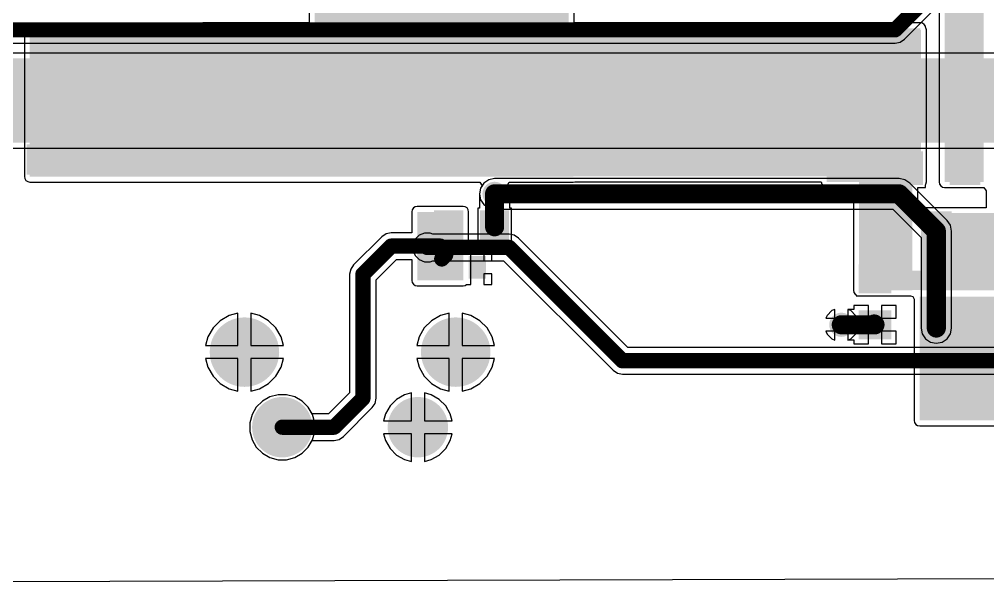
# Model space of a CAD drawing. Header units: millimetres. Extents: x -4.4 to 85, y -11.8 to 69.9.
# Drawn here: x 26.04 to 58.17, y -11.79 to 6.93 of the extents above; entities that cross this region are included whole.
import ezdxf

# ---------------------------------------------------------------- set-up
doc = ezdxf.new("R2010")
doc.units = ezdxf.units.MM
for name, color, linetype in [('BottomLayer', 5, 'Continuous'), ('BottomPaste', 16, 'Continuous'), ('BottomSolder', 6, 'Continuous'), ('MultiLayer', 9, 'Continuous'), ('PadHoleLayer', 156, 'Continuous'), ('TopLayer', 1, 'Continuous'), ('TopSolder', 216, 'Continuous'), ('ViaHoleLayer', 16, 'Continuous')]:
    doc.layers.add(name, color=color, linetype=linetype)

# ---------------------------------------------------------------- blocks, each defined once
blk = doc.blocks.new('N___T___P___B_1')
at = {"layer": 'BottomLayer'}
for points in [[(-0.241, 0.317), (-0.241, -0.318), (-0.699, -0.318), (-0.699, 0.317)], [(-0.381, -0.318), (0.381, -0.318), (0.381, 0.317), (-0.381, 0.317)], [(0.699, 0.317), (0.699, -0.318), (0.241, -0.318), (0.241, 0.317)]]:
    blk.add_hatch(color=5, dxfattribs=at).paths.add_polyline_path(points)
at = {"layer": 'BottomPaste'}
for points in [[(-0.241, 0.317), (-0.241, -0.318), (-0.699, -0.318), (-0.699, 0.317)], [(0.699, 0.317), (0.699, -0.318), (0.241, -0.318), (0.241, 0.317)]]:
    blk.add_hatch(color=16, dxfattribs=at).paths.add_polyline_path(points)
blk = doc.blocks.new('1825027_8_B_3')
at = {"layer": 'BottomLayer'}
h = blk.add_hatch(color=5, dxfattribs=at)
edge = h.paths.add_edge_path()
edge.add_arc((-2.25, 1.245), 0.9, 0, 360)
h = blk.add_hatch(color=5, dxfattribs=at)
edge = h.paths.add_edge_path()
edge.add_arc((2.25, 1.245), 0.9, 0, 360)
h = blk.add_hatch(color=5, dxfattribs=at)
edge = h.paths.add_edge_path()
edge.add_arc((-3.505, -1.245), 1.05, 0, 360)
h = blk.add_hatch(color=5, dxfattribs=at)
edge = h.paths.add_edge_path()
edge.add_arc((3.505, -1.245), 1.05, 0, 360)
at = {"layer": 'BottomSolder'}
h = blk.add_hatch(color=6, dxfattribs=at)
edge = h.paths.add_edge_path()
edge.add_arc((-2.25, 1.245), 1.002, 0, 360)
h = blk.add_hatch(color=6, dxfattribs=at)
edge = h.paths.add_edge_path()
edge.add_arc((2.25, 1.245), 1.002, 0, 360)
h = blk.add_hatch(color=6, dxfattribs=at)
edge = h.paths.add_edge_path()
edge.add_arc((-3.505, -1.245), 1.152, 0, 360)
h = blk.add_hatch(color=6, dxfattribs=at)
edge = h.paths.add_edge_path()
edge.add_arc((3.505, -1.245), 1.152, 0, 360)
at = {"layer": 'MultiLayer'}
h = blk.add_hatch(color=9, dxfattribs=at)
edge = h.paths.add_edge_path()
edge.add_arc((-2.25, 1.245), 0.9, 0, 360)
h = blk.add_hatch(color=9, dxfattribs=at)
edge = h.paths.add_edge_path()
edge.add_arc((2.25, 1.245), 0.9, 0, 360)
h = blk.add_hatch(color=9, dxfattribs=at)
edge = h.paths.add_edge_path()
edge.add_arc((-3.505, -1.245), 1.05, 0, 360)
h = blk.add_hatch(color=9, dxfattribs=at)
edge = h.paths.add_edge_path()
edge.add_arc((3.505, -1.245), 1.05, 0, 360)
at = {"layer": 'PadHoleLayer'}
h = blk.add_hatch(color=156, dxfattribs=at)
edge = h.paths.add_edge_path()
edge.add_arc((-2.25, 1.245), 0.55, 0, 360)
h = blk.add_hatch(color=156, dxfattribs=at)
edge = h.paths.add_edge_path()
edge.add_arc((2.25, 1.245), 0.55, 0, 360)
h = blk.add_hatch(color=156, dxfattribs=at)
edge = h.paths.add_edge_path()
edge.add_arc((-3.505, -1.245), 0.65, 0, 360)
h = blk.add_hatch(color=156, dxfattribs=at)
edge = h.paths.add_edge_path()
edge.add_arc((3.505, -1.245), 0.65, 0, 360)
at = {"layer": 'TopLayer'}
h = blk.add_hatch(color=1, dxfattribs=at)
edge = h.paths.add_edge_path()
edge.add_arc((-2.25, 1.245), 0.9, 0, 360)
h = blk.add_hatch(color=1, dxfattribs=at)
edge = h.paths.add_edge_path()
edge.add_arc((2.25, 1.245), 0.9, 0, 360)
h = blk.add_hatch(color=1, dxfattribs=at)
edge = h.paths.add_edge_path()
edge.add_arc((-3.505, -1.245), 1.05, 0, 360)
h = blk.add_hatch(color=1, dxfattribs=at)
edge = h.paths.add_edge_path()
edge.add_arc((3.505, -1.245), 1.05, 0, 360)
at = {"layer": 'TopSolder'}
h = blk.add_hatch(color=216, dxfattribs=at)
edge = h.paths.add_edge_path()
edge.add_arc((-2.25, 1.245), 1.002, 0, 360)
h = blk.add_hatch(color=216, dxfattribs=at)
edge = h.paths.add_edge_path()
edge.add_arc((2.25, 1.245), 1.002, 0, 360)
h = blk.add_hatch(color=216, dxfattribs=at)
edge = h.paths.add_edge_path()
edge.add_arc((-3.505, -1.245), 1.152, 0, 360)
h = blk.add_hatch(color=216, dxfattribs=at)
edge = h.paths.add_edge_path()
edge.add_arc((3.505, -1.245), 1.152, 0, 360)
blk = doc.blocks.new('C___0402_B_4')
at = {"layer": 'BottomLayer'}
for points in [[(-0.241, 0.318), (-0.241, -0.318), (-0.699, -0.318), (-0.699, 0.318)], [(0.699, 0.318), (0.699, -0.318), (0.241, -0.318), (0.241, 0.318)]]:
    blk.add_hatch(color=5, dxfattribs=at).paths.add_polyline_path(points)
at = {"layer": 'BottomPaste'}
for points in [[(-0.241, 0.318), (-0.241, -0.318), (-0.699, -0.318), (-0.699, 0.318)], [(0.699, 0.318), (0.699, -0.318), (0.241, -0.318), (0.241, 0.318)]]:
    blk.add_hatch(color=16, dxfattribs=at).paths.add_polyline_path(points)
at = {"layer": 'BottomSolder'}
for points in [[(-0.181, 0.377), (-0.181, -0.377), (-0.758, -0.377), (-0.758, 0.377)], [(0.758, 0.377), (0.758, -0.377), (0.181, -0.377), (0.181, 0.377)]]:
    blk.add_hatch(color=6, dxfattribs=at).paths.add_polyline_path(points)
blk = doc.blocks.new('RES_0603_B_16')
at = {"layer": 'BottomLayer'}
for points in [[(-1.143, -0.4445), (-1.143, 0.4445), (-0.381, 0.4445), (-0.381, -0.4445)], [(0.381, -0.4445), (0.381, 0.4445), (1.143, 0.4445), (1.143, -0.4445)]]:
    blk.add_hatch(color=5, dxfattribs=at).paths.add_polyline_path(points)
at = {"layer": 'BottomPaste'}
for points in [[(-1.143, -0.4445), (-1.143, 0.4445), (-0.381, 0.4445), (-0.381, -0.4445)], [(0.381, -0.4445), (0.381, 0.4445), (1.143, 0.4445), (1.143, -0.4445)]]:
    blk.add_hatch(color=16, dxfattribs=at).paths.add_polyline_path(points)
at = {"layer": 'BottomSolder'}
for points in [[(-1.2446, -0.5461), (-1.2446, 0.5461), (-0.2794, 0.5461), (-0.2794, -0.5461)], [(0.2794, -0.5461), (0.2794, 0.5461), (1.2446, 0.5461), (1.2446, -0.5461)]]:
    blk.add_hatch(color=6, dxfattribs=at).paths.add_polyline_path(points)
blk = doc.blocks.new('R___0603_B_17')
at = {"layer": 'BottomLayer'}
for points in [[(-1.143, -0.4445), (-1.143, 0.4445), (-0.381, 0.4445), (-0.381, -0.4445)], [(0.381, -0.4445), (0.381, 0.4445), (1.143, 0.4445), (1.143, -0.4445)]]:
    blk.add_hatch(color=5, dxfattribs=at).paths.add_polyline_path(points)
at = {"layer": 'BottomPaste'}
for points in [[(-1.143, -0.4445), (-1.143, 0.4445), (-0.381, 0.4445), (-0.381, -0.4445)], [(0.381, -0.4445), (0.381, 0.4445), (1.143, 0.4445), (1.143, -0.4445)]]:
    blk.add_hatch(color=16, dxfattribs=at).paths.add_polyline_path(points)
at = {"layer": 'BottomSolder'}
for points in [[(-1.2446, -0.5461), (-1.2446, 0.5461), (-0.2794, 0.5461), (-0.2794, -0.5461)], [(0.2794, -0.5461), (0.2794, 0.5461), (1.2446, 0.5461), (1.2446, -0.5461)]]:
    blk.add_hatch(color=6, dxfattribs=at).paths.add_polyline_path(points)
blk = doc.blocks.new('SOT_23_B_27')
at = {"layer": 'BottomLayer'}
for points in [[(-1.36, 1.46), (-0.54, 1.46), (-0.54, 0.54), (-1.36, 0.54)], [(0.54, 1.46), (1.36, 1.46), (1.36, 0.54), (0.54, 0.54)], [(-0.41, -0.54), (0.41, -0.54), (0.41, -1.46), (-0.41, -1.46)]]:
    blk.add_hatch(color=5, dxfattribs=at).paths.add_polyline_path(points)
at = {"layer": 'BottomPaste'}
for points in [[(-1.36, 1.46), (-0.54, 1.46), (-0.54, 0.54), (-1.36, 0.54)], [(0.54, 1.46), (1.36, 1.46), (1.36, 0.54), (0.54, 0.54)], [(-0.41, -0.54), (0.41, -0.54), (0.41, -1.46), (-0.41, -1.46)]]:
    blk.add_hatch(color=16, dxfattribs=at).paths.add_polyline_path(points)
at = {"layer": 'BottomSolder'}
for points in [[(-1.462, 1.562), (-0.438, 1.562), (-0.438, 0.438), (-1.462, 0.438)], [(0.438, 1.562), (1.462, 1.562), (1.462, 0.438), (0.438, 0.438)], [(-0.512, -0.438), (0.512, -0.438), (0.512, -1.562), (-0.512, -1.562)]]:
    blk.add_hatch(color=6, dxfattribs=at).paths.add_polyline_path(points)
blk = doc.blocks.new('IND_0603__1608_M_______B_39')
at = {"layer": 'BottomLayer'}
for points in [[(-1, 0.4), (-0.4, 0.4), (-0.4, -0.4), (-1, -0.4)], [(0.4, 0.4), (1, 0.4), (1, -0.4), (0.4, -0.4)]]:
    blk.add_hatch(color=5, dxfattribs=at).paths.add_polyline_path(points)
at = {"layer": 'BottomPaste'}
for points in [[(-1, 0.4), (-0.4, 0.4), (-0.4, -0.4), (-1, -0.4)], [(0.4, 0.4), (1, 0.4), (1, -0.4), (0.4, -0.4)]]:
    blk.add_hatch(color=16, dxfattribs=at).paths.add_polyline_path(points)
at = {"layer": 'BottomSolder'}
for points in [[(-1.102, 0.502), (-0.298, 0.502), (-0.298, -0.502), (-1.102, -0.502)], [(0.298, 0.502), (1.102, 0.502), (1.102, -0.502), (0.298, -0.502)]]:
    blk.add_hatch(color=6, dxfattribs=at).paths.add_polyline_path(points)

msp = doc.modelspace()

# ---------------------------------------------------------------- hatches: boundary and pattern name
at = {"layer": 'BottomLayer'}
for points in [[(56.744, 1.537), (58.039, 1.537), (58.039, 26.289), (56.744, 26.289)], [(35.838, 5.137), (44.271, 5.137), (44.271, 12.243), (35.838, 12.243)], [(26.384, 1.718), (44.419, 1.718), (44.419, 6.585), (26.384, 6.585)], [(32.13, 1.727), (55.938, 1.727), (55.938, 6.636), (32.13, 6.636)], [(52.831, 1.537), (55.956, 1.537), (55.956, 6.585), (52.831, 6.585)], [(53.899, -2.057), (55.677, -2.057), (55.677, 4.385), (53.899, 4.385)], [(39.243, -1.727), (40.767, -1.727), (40.767, 0.546), (39.243, 0.546)], [(55.982, -2.054), (59.299, -2.054), (59.299, 0.504), (55.982, 0.504)], [(55.917, -6.375), (59.299, -6.375), (59.299, -2.269), (55.917, -2.269)]]:
    msp.add_hatch(color=5, dxfattribs=at).paths.add_polyline_path(points)
h = msp.add_hatch(color=5, dxfattribs=at)
edge = h.paths.add_edge_path()
edge.add_arc((41.808, 1.143), 0.3, 0, 360)
h = msp.add_hatch(color=5, dxfattribs=at)
edge = h.paths.add_edge_path()
edge.add_arc((39.573, -0.635), 0.3, 0, 360)
h = msp.add_hatch(color=5, dxfattribs=at)
edge = h.paths.add_edge_path()
edge.add_arc((53.315, -3.2), 0.3, 0, 360)
h = msp.add_hatch(color=5, dxfattribs=at)
edge = h.paths.add_edge_path()
edge.add_arc((56.468, -3.308), 0.3, 0, 360)
at = {"layer": 'BottomSolder'}
h = msp.add_hatch(color=6, dxfattribs=at)
edge = h.paths.add_edge_path()
edge.add_arc((41.808, 1.143), 0.402, 0, 360)
h = msp.add_hatch(color=6, dxfattribs=at)
edge = h.paths.add_edge_path()
edge.add_arc((39.573, -0.635), 0.402, 0, 360)
h = msp.add_hatch(color=6, dxfattribs=at)
edge = h.paths.add_edge_path()
edge.add_arc((53.315, -3.2), 0.402, 0, 360)
h = msp.add_hatch(color=6, dxfattribs=at)
edge = h.paths.add_edge_path()
edge.add_arc((56.468, -3.308), 0.402, 0, 360)
at = {"layer": 'TopLayer'}
msp.add_hatch(color=1, dxfattribs=at).paths.add_polyline_path([(23.448, 2.845), (64.033, 2.845), (64.033, 5.635), (23.448, 5.635)])
h = msp.add_hatch(color=1, dxfattribs=at)
edge = h.paths.add_edge_path()
edge.add_arc((41.808, 1.143), 0.3, 0, 360)
h = msp.add_hatch(color=1, dxfattribs=at)
edge = h.paths.add_edge_path()
edge.add_arc((39.573, -0.635), 0.3, 0, 360)
h = msp.add_hatch(color=1, dxfattribs=at)
edge = h.paths.add_edge_path()
edge.add_arc((53.315, -3.2), 0.3, 0, 360)
h = msp.add_hatch(color=1, dxfattribs=at)
edge = h.paths.add_edge_path()
edge.add_arc((56.468, -3.308), 0.3, 0, 360)
at = {"layer": 'TopSolder'}
h = msp.add_hatch(color=216, dxfattribs=at)
edge = h.paths.add_edge_path()
edge.add_arc((41.808, 1.143), 0.402, 0, 360)
h = msp.add_hatch(color=216, dxfattribs=at)
edge = h.paths.add_edge_path()
edge.add_arc((39.573, -0.635), 0.402, 0, 360)
h = msp.add_hatch(color=216, dxfattribs=at)
edge = h.paths.add_edge_path()
edge.add_arc((53.315, -3.2), 0.402, 0, 360)
h = msp.add_hatch(color=216, dxfattribs=at)
edge = h.paths.add_edge_path()
edge.add_arc((56.468, -3.308), 0.402, 0, 360)
at = {"layer": 'ViaHoleLayer'}
h = msp.add_hatch(color=16, dxfattribs=at)
edge = h.paths.add_edge_path()
edge.add_arc((41.808, 1.143), 0.15, 0, 360)
h = msp.add_hatch(color=16, dxfattribs=at)
edge = h.paths.add_edge_path()
edge.add_arc((39.573, -0.635), 0.15, 0, 360)
h = msp.add_hatch(color=16, dxfattribs=at)
edge = h.paths.add_edge_path()
edge.add_arc((53.315, -3.2), 0.15, 0, 360)
h = msp.add_hatch(color=16, dxfattribs=at)
edge = h.paths.add_edge_path()
edge.add_arc((56.468, -3.308), 0.15, 0, 360)

# ---------------------------------------------------------------- linework, layer by layer
at = {"layer": 'BottomLayer'}
for p, q in [((56.562, 24.917), (56.562, 1.537)), ((35.657, 12.243), (35.657, 6.817)), ((44.452, 6.817), (44.452, 12.243)), ((26.315, 6.752), (26.256, 6.713)), ((26.384, 6.766), (26.315, 6.752)), ((32.005, 6.766), (26.384, 6.766)), ((32.06, 6.803), (32.005, 6.766)), ((32.13, 6.817), (32.06, 6.803)), ((35.657, 6.817), (32.13, 6.817)), ((55.938, 6.817), (44.452, 6.817)), ((56.007, 6.803), (55.938, 6.817)), ((56.066, 6.764), (56.007, 6.803)), ((56.106, 6.705), (56.066, 6.764)), ((26.217, 6.654), (26.203, 6.585)), ((26.203, 6.585), (26.203, 1.718)), ((26.256, 6.713), (26.217, 6.654)), ((56.112, 6.672), (56.106, 6.705)), ((56.124, 6.654), (56.112, 6.672)), ((56.137, 6.585), (56.124, 6.654)), ((56.137, 1.537), (56.137, 6.585)), ((26.203, 1.718), (26.217, 1.648)), ((26.217, 1.648), (26.256, 1.59)), ((26.256, 1.59), (26.315, 1.55)), ((26.315, 1.55), (26.384, 1.536)), ((26.384, 1.536), (41.323, 1.536)), ((41.342, 1.336), (41.303, 1.143)), ((41.323, 1.536), (41.391, 1.409)), ((41.391, 1.409), (41.342, 1.336)), ((42.226, 1.409), (42.294, 1.536)), ((42.275, 1.336), (42.226, 1.409)), ((42.313, 1.143), (42.275, 1.336)), ((42.294, 1.536), (44.419, 1.536)), ((44.419, 1.536), (44.467, 1.546)), ((44.467, 1.546), (52.649, 1.546)), ((52.649, 1.546), (52.649, 1.537)), ((52.649, 1.537), (52.663, 1.468)), ((52.663, 1.468), (52.703, 1.409)), ((52.703, 1.409), (52.761, 1.37)), ((52.761, 1.37), (52.831, 1.356)), ((52.831, 1.356), (53.718, 1.356)), ((53.718, 1.356), (53.718, -2.057)), ((55.858, 0.776), (55.858, 1.356)), ((55.858, 1.356), (55.956, 1.356)), ((55.956, 1.356), (55.974, 1.359)), ((55.974, 1.359), (56.106, 1.359)), ((56.106, 1.441), (56.124, 1.468)), ((56.106, 1.359), (56.106, 1.441)), ((56.124, 1.468), (56.137, 1.537)), ((56.562, 1.537), (56.576, 1.468)), ((56.576, 1.468), (56.615, 1.409)), ((56.615, 1.409), (56.674, 1.37)), ((56.674, 1.37), (56.744, 1.356)), ((56.744, 1.356), (58.039, 1.356)), ((58.039, 1.356), (58.121, 1.243)), ((41.303, 1.143), (41.303, 0.673)), ((42.313, 0.673), (42.313, 1.143)), ((58.121, 1.243), (58.121, 0.685)), ((39.115, 0.674), (39.076, 0.615)), ((39.174, 0.714), (39.115, 0.674)), ((39.243, 0.727), (39.174, 0.714)), ((40.767, 0.727), (39.243, 0.727)), ((40.836, 0.714), (40.767, 0.727)), ((40.895, 0.674), (40.836, 0.714)), ((40.934, 0.615), (40.895, 0.674)), ((41.303, 0.673), (41.25, 0.673)), ((41.25, 0.673), (41.25, -0.571)), ((42.367, 0.673), (42.313, 0.673)), ((42.367, -0.571), (42.367, 0.673)), ((55.982, 0.685), (55.858, 0.776)), ((58.121, 0.685), (55.982, 0.685)), ((39.076, 0.615), (39.062, 0.546)), ((39.062, 0.546), (39.062, -0.15)), ((40.948, 0.546), (40.934, 0.615)), ((40.948, -0.724), (40.948, 0.546)), ((38.062, -0.279), (37.128, -1.213)), ((38.205, -0.184), (38.062, -0.279)), ((38.062, -0.279), (38.062, -0.279)), ((38.373, -0.15), (38.205, -0.184)), ((39.062, -0.15), (38.373, -0.15)), ((41.25, -0.571), (42.367, -0.571)), ((41.021, -0.724), (40.948, -0.724)), ((41.021, -1.295), (41.021, -0.724)), ((41.719, -0.724), (41.453, -0.724)), ((41.453, -0.724), (41.453, -1.079)), ((41.719, -1.079), (41.719, -0.724)), ((37.128, -1.213), (37.033, -1.356)), ((37.88, -1.706), (38.555, -1.031)), ((38.555, -1.031), (39.062, -1.031)), ((39.062, -1.031), (39.062, -1.727)), ((41.453, -1.079), (41.719, -1.079)), ((37.033, -1.356), (36.999, -1.524)), ((36.999, -1.524), (36.999, -5.456)), ((41.021, -1.867), (41.021, -1.295)), ((41.719, -1.511), (41.453, -1.511)), ((41.453, -1.511), (41.453, -1.867)), ((41.719, -1.867), (41.719, -1.511)), ((37.88, -5.639), (37.88, -1.706)), ((39.062, -1.727), (39.076, -1.797)), ((39.076, -1.797), (39.115, -1.855)), ((39.115, -1.855), (39.174, -1.895)), ((39.174, -1.895), (39.243, -1.908)), ((39.243, -1.908), (40.767, -1.908)), ((40.767, -1.908), (40.836, -1.895)), ((40.836, -1.895), (40.878, -1.867)), ((40.878, -1.867), (41.021, -1.867)), ((41.453, -1.867), (41.719, -1.867)), ((53.718, -2.057), (53.731, -2.127)), ((53.731, -2.127), (53.771, -2.186)), ((53.771, -2.186), (53.81, -2.212)), ((53.81, -2.212), (53.81, -2.235)), ((53.81, -2.235), (53.881, -2.235)), ((53.881, -2.235), (53.899, -2.239)), ((53.899, -2.239), (55.612, -2.239)), ((55.612, -2.239), (55.686, -2.257)), ((54.216, -2.565), (53.734, -2.565)), ((53.734, -2.565), (53.734, -2.695)), ((54.216, -3.2), (54.216, -2.565)), ((55.131, -2.565), (54.648, -2.565)), ((54.648, -2.565), (54.648, -2.985)), ((55.131, -2.985), (55.131, -2.565)), ((55.686, -2.257), (55.736, -2.356)), ((55.736, -2.356), (55.736, -6.375)), ((33.292, -2.816), (33.005, -2.893)), ((33.292, -3.892), (33.292, -2.816)), ((34.011, -2.893), (33.724, -2.816)), ((33.724, -2.816), (33.724, -3.892)), ((40.302, -2.816), (40.015, -2.893)), ((40.302, -3.892), (40.302, -2.816)), ((41.021, -2.893), (40.734, -2.816)), ((40.734, -2.816), (40.734, -3.892)), ((52.845, -2.887), (52.804, -2.985)), ((53.001, -2.731), (52.845, -2.887)), ((53.099, -2.69), (53.001, -2.731)), ((53.099, -2.985), (53.099, -2.69)), ((53.543, -2.695), (53.531, -2.69)), ((53.531, -2.69), (53.531, -3.2)), ((53.734, -2.695), (53.543, -2.695)), ((32.707, -3.065), (32.465, -3.307)), ((33.005, -2.893), (32.707, -3.065)), ((34.309, -3.065), (34.011, -2.893)), ((34.551, -3.307), (34.309, -3.065)), ((39.717, -3.065), (39.475, -3.307)), ((40.015, -2.893), (39.717, -3.065)), ((41.319, -3.065), (41.021, -2.893)), ((41.561, -3.307), (41.319, -3.065)), ((52.804, -2.985), (53.099, -2.985)), ((53.531, -3.2), (53.531, -3.711)), ((54.216, -3.835), (54.216, -3.2)), ((54.648, -2.985), (55.131, -2.985)), ((32.465, -3.307), (32.293, -3.605)), ((34.723, -3.605), (34.551, -3.307)), ((39.475, -3.307), (39.303, -3.605)), ((41.733, -3.605), (41.561, -3.307)), ((53.099, -3.416), (52.804, -3.416)), ((52.804, -3.416), (52.845, -3.514)), ((52.845, -3.514), (53.001, -3.67)), ((53.099, -3.711), (53.099, -3.416)), ((55.131, -3.416), (54.648, -3.416)), ((54.648, -3.416), (54.648, -3.835)), ((55.131, -3.835), (55.131, -3.416)), ((32.293, -3.605), (32.216, -3.892)), ((34.8, -3.892), (34.723, -3.605)), ((39.303, -3.605), (39.226, -3.892)), ((41.81, -3.892), (41.733, -3.605)), ((53.001, -3.67), (53.099, -3.711)), ((53.531, -3.711), (53.543, -3.705)), ((53.543, -3.705), (53.734, -3.705)), ((53.734, -3.705), (53.734, -3.835)), ((53.734, -3.835), (54.216, -3.835)), ((54.648, -3.835), (55.131, -3.835)), ((32.216, -3.892), (33.292, -3.892)), ((33.724, -3.892), (34.8, -3.892)), ((39.226, -3.892), (40.302, -3.892)), ((40.734, -3.892), (41.81, -3.892)), ((33.292, -4.324), (32.216, -4.324)), ((32.216, -4.324), (32.293, -4.611)), ((33.292, -5.4), (33.292, -4.324)), ((34.8, -4.324), (33.724, -4.324)), ((33.724, -4.324), (33.724, -5.4)), ((34.723, -4.611), (34.8, -4.324)), ((40.302, -4.324), (39.226, -4.324)), ((39.226, -4.324), (39.303, -4.611)), ((40.302, -5.4), (40.302, -4.324)), ((41.81, -4.324), (40.734, -4.324)), ((40.734, -4.324), (40.734, -5.4)), ((41.733, -4.611), (41.81, -4.324)), ((32.293, -4.611), (32.465, -4.909)), ((34.551, -4.909), (34.723, -4.611)), ((39.303, -4.611), (39.475, -4.909)), ((41.561, -4.909), (41.733, -4.611)), ((32.465, -4.909), (32.707, -5.151)), ((34.309, -5.151), (34.551, -4.909)), ((39.475, -4.909), (39.717, -5.151)), ((41.319, -5.151), (41.561, -4.909)), ((32.707, -5.151), (33.005, -5.323)), ((33.005, -5.323), (33.292, -5.4)), ((33.724, -5.4), (34.011, -5.323)), ((34.011, -5.323), (34.309, -5.151)), ((36.999, -5.456), (36.298, -6.158)), ((39.047, -5.461), (38.818, -5.523)), ((39.047, -6.382), (39.047, -5.461)), ((39.708, -5.523), (39.479, -5.461)), ((39.479, -5.461), (39.479, -6.382)), ((39.717, -5.151), (40.015, -5.323)), ((40.015, -5.323), (40.302, -5.4)), ((40.734, -5.4), (41.021, -5.323)), ((41.021, -5.323), (41.319, -5.151)), ((34.101, -5.736), (33.901, -5.936)), ((34.347, -5.594), (34.101, -5.736)), ((34.621, -5.52), (34.347, -5.594)), ((34.905, -5.52), (34.621, -5.52)), ((35.179, -5.594), (34.905, -5.52)), ((35.425, -5.736), (35.179, -5.594)), ((35.625, -5.936), (35.425, -5.736)), ((37.846, -5.807), (37.88, -5.639)), ((38.554, -5.675), (38.34, -5.889)), ((38.818, -5.523), (38.554, -5.675)), ((39.972, -5.675), (39.708, -5.523)), ((40.186, -5.889), (39.972, -5.675)), ((33.901, -5.936), (33.759, -6.182)), ((35.753, -6.158), (35.625, -5.936)), ((36.792, -6.909), (37.751, -5.95)), ((37.751, -5.95), (37.846, -5.807)), ((38.34, -5.889), (38.188, -6.153)), ((40.338, -6.153), (40.186, -5.889)), ((33.759, -6.182), (33.685, -6.456)), ((36.298, -6.158), (35.753, -6.158)), ((38.188, -6.153), (38.126, -6.382)), ((38.126, -6.382), (39.047, -6.382)), ((39.479, -6.382), (40.4, -6.382)), ((40.4, -6.382), (40.338, -6.153)), ((55.736, -6.375), (55.749, -6.445)), ((33.685, -6.456), (33.685, -6.74)), ((33.685, -6.74), (33.759, -7.014)), ((55.749, -6.445), (55.789, -6.504)), ((55.789, -6.504), (55.847, -6.543)), ((55.847, -6.543), (55.917, -6.557)), ((55.917, -6.557), (74.117, -6.557)), ((33.759, -7.014), (33.901, -7.26)), ((35.625, -7.26), (35.753, -7.038)), ((35.753, -7.038), (36.48, -7.038)), ((36.48, -7.038), (36.649, -7.005)), ((36.649, -7.005), (36.792, -6.909)), ((39.047, -6.814), (38.126, -6.814)), ((38.126, -6.814), (38.188, -7.043)), ((38.188, -7.043), (38.34, -7.307)), ((39.047, -7.735), (39.047, -6.814)), ((40.4, -6.814), (39.479, -6.814)), ((39.479, -6.814), (39.479, -7.735)), ((40.186, -7.307), (40.338, -7.043)), ((40.338, -7.043), (40.4, -6.814)), ((33.901, -7.26), (34.101, -7.46)), ((35.425, -7.46), (35.625, -7.26)), ((38.34, -7.307), (38.554, -7.521)), ((39.972, -7.521), (40.186, -7.307)), ((34.101, -7.46), (34.347, -7.602)), ((34.347, -7.602), (34.621, -7.676)), ((34.621, -7.676), (34.905, -7.676)), ((34.905, -7.676), (35.179, -7.602)), ((35.179, -7.602), (35.425, -7.46)), ((38.554, -7.521), (38.818, -7.673)), ((38.818, -7.673), (39.047, -7.735)), ((39.479, -7.735), (39.708, -7.673)), ((39.708, -7.673), (39.972, -7.521)), ((72.17, -11.588), (7.827, -11.788))]:
    msp.add_line(p, q, dxfattribs=at)
for points, const_width in [([(41.808, 0.051), (41.808, 1.143)], 0.635), ([(37.44, -1.524), (38.373, -0.591)], 0.508), ([(38.373, -0.591), (39.573, -0.591)], 0.508), ([(39.573, -0.591), (40.005, -0.591)], 0.508), ([(39.573, -0.635), (40.183, -0.635)], 0.508), ([(40.056, -1.016), (40.183, -0.889)], 0.508), ([(40.183, -0.889), (40.183, -0.635)], 0.508), ([(37.44, -5.639), (37.44, -1.524)], 0.508), ([(53.315, -3.2), (54.407, -3.2)], 0.635), ([(54.407, -3.175), (54.432, -3.2)], 0.635), ([(36.48, -6.598), (37.44, -5.639)], 0.508), ([(34.763, -6.598), (36.48, -6.598)], 0.508)]:
    msp.add_lwpolyline(points, dxfattribs=dict(at, const_width=const_width))
for points, const_width in [([(41.65, 1.143, 1), (41.967, 1.143, 1)], 0.318), ([(41.65, 0.051, 1), (41.967, 0.051, 1)], 0.318), ([(38.246, -0.591, 1), (38.5, -0.591, 1)], 0.254), ([(38.246, -0.591, 1), (38.5, -0.591, 1)], 0.254), ([(39.446, -0.591, 1), (39.7, -0.591, 1)], 0.254), ([(39.446, -0.591, 1), (39.7, -0.591, 1)], 0.254), ([(39.446, -0.635, 1), (39.7, -0.635, 1)], 0.254), ([(39.878, -0.591, 1), (40.132, -0.591, 1)], 0.254), ([(40.056, -0.635, 1), (40.31, -0.635, 1)], 0.254), ([(40.056, -0.635, 1), (40.31, -0.635, 1)], 0.254), ([(40.056, -0.889, 1), (40.31, -0.889, 1)], 0.254), ([(40.056, -0.889, 1), (40.31, -0.889, 1)], 0.254), ([(39.929, -1.016, 1), (40.183, -1.016, 1)], 0.254), ([(37.313, -1.524, 1), (37.567, -1.524, 1)], 0.254), ([(37.313, -1.524, 1), (37.567, -1.524, 1)], 0.254), ([(53.156, -3.2, 1), (53.473, -3.2, 1)], 0.318), ([(54.248, -3.175, 1), (54.566, -3.175, 1)], 0.318), ([(54.248, -3.2, 1), (54.566, -3.2, 1)], 0.318), ([(54.273, -3.2, 1), (54.591, -3.2, 1)], 0.318), ([(37.313, -5.639, 1), (37.567, -5.639, 1)], 0.254), ([(37.313, -5.639, 1), (37.567, -5.639, 1)], 0.254), ([(34.636, -6.598, 1), (34.89, -6.598, 1)], 0.254), ([(36.353, -6.598, 1), (36.607, -6.598, 1)], 0.254), ([(36.353, -6.598, 1), (36.607, -6.598, 1)], 0.254)]:
    msp.add_lwpolyline(points, format="xyb", close=True, dxfattribs=dict(at, const_width=const_width))
at = {"layer": 'TopLayer'}
for p, q in [((55.41, 6.274), (67.545, 18.408)), ((22.703, 6.145), (55.099, 6.145)), ((55.099, 6.145), (55.267, 6.178)), ((55.267, 6.178), (55.41, 6.274)), ((64.033, 5.816), (23.448, 5.816)), ((23.448, 2.664), (64.033, 2.664)), ((41.615, 1.61), (41.451, 1.5)), ((41.808, 1.648), (41.615, 1.61)), ((55.231, 1.648), (41.808, 1.648)), ((55.424, 1.61), (55.231, 1.648)), ((55.588, 1.5), (55.424, 1.61)), ((41.342, 1.336), (41.303, 1.143)), ((41.451, 1.5), (41.342, 1.336)), ((56.825, 0.263), (55.588, 1.5)), ((41.303, 1.143), (41.342, 0.95)), ((41.342, 0.95), (41.451, 0.786)), ((41.451, 0.786), (41.615, 0.676)), ((41.615, 0.676), (41.808, 0.638)), ((41.808, 0.638), (55.022, 0.638)), ((55.022, 0.638), (55.963, -0.303)), ((56.935, 0.099), (56.825, 0.263)), ((56.973, -0.094), (56.935, 0.099)), ((39.303, -0.23), (39.168, -0.364)), ((39.478, -0.157), (39.303, -0.23)), ((39.668, -0.157), (39.478, -0.157)), ((39.759, -0.195), (39.668, -0.157)), ((42.291, -0.195), (39.759, -0.195)), ((42.459, -0.228), (42.291, -0.195)), ((42.602, -0.324), (42.459, -0.228)), ((55.963, -0.303), (55.963, -3.308)), ((56.973, -3.308), (56.973, -0.094)), ((39.168, -0.364), (39.095, -0.54)), ((39.095, -0.54), (39.095, -0.73)), ((46.233, -3.954), (42.602, -0.324)), ((39.095, -0.73), (39.168, -0.906)), ((39.168, -0.906), (39.303, -1.04)), ((39.303, -1.04), (39.478, -1.113)), ((39.478, -1.113), (39.668, -1.113)), ((39.668, -1.113), (39.759, -1.075)), ((39.759, -1.075), (42.109, -1.075)), ((42.109, -1.075), (45.739, -4.706)), ((33.292, -2.816), (33.005, -2.893)), ((33.292, -3.892), (33.292, -2.816)), ((34.011, -2.893), (33.724, -2.816)), ((33.724, -2.816), (33.724, -3.892)), ((40.302, -2.816), (40.015, -2.893)), ((40.302, -3.892), (40.302, -2.816)), ((41.021, -2.893), (40.734, -2.816)), ((40.734, -2.816), (40.734, -3.892)), ((52.845, -2.887), (52.804, -2.985)), ((53.001, -2.731), (52.845, -2.887)), ((53.099, -2.69), (53.001, -2.731)), ((53.099, -2.985), (53.099, -2.69)), ((53.628, -2.731), (53.531, -2.69)), ((53.531, -2.69), (53.531, -2.985)), ((53.784, -2.887), (53.628, -2.731)), ((53.825, -2.985), (53.784, -2.887)), ((32.707, -3.065), (32.465, -3.307)), ((33.005, -2.893), (32.707, -3.065)), ((34.309, -3.065), (34.011, -2.893)), ((34.551, -3.307), (34.309, -3.065)), ((39.717, -3.065), (39.475, -3.307)), ((40.015, -2.893), (39.717, -3.065)), ((41.319, -3.065), (41.021, -2.893)), ((41.561, -3.307), (41.319, -3.065)), ((52.804, -2.985), (53.099, -2.985)), ((53.531, -2.985), (53.825, -2.985)), ((32.465, -3.307), (32.293, -3.605)), ((34.723, -3.605), (34.551, -3.307)), ((39.475, -3.307), (39.303, -3.605)), ((41.733, -3.605), (41.561, -3.307)), ((53.099, -3.416), (52.804, -3.416)), ((52.804, -3.416), (52.845, -3.514)), ((52.845, -3.514), (53.001, -3.67)), ((53.099, -3.711), (53.099, -3.416)), ((53.825, -3.416), (53.531, -3.416)), ((53.531, -3.416), (53.531, -3.711)), ((53.628, -3.67), (53.784, -3.514)), ((53.784, -3.514), (53.825, -3.416)), ((55.963, -3.308), (56.002, -3.501)), ((56.002, -3.501), (56.111, -3.665)), ((56.825, -3.665), (56.935, -3.501)), ((56.935, -3.501), (56.973, -3.308)), ((32.293, -3.605), (32.216, -3.892)), ((34.8, -3.892), (34.723, -3.605)), ((39.303, -3.605), (39.226, -3.892)), ((41.81, -3.892), (41.733, -3.605)), ((53.001, -3.67), (53.099, -3.711)), ((53.531, -3.711), (53.628, -3.67)), ((56.111, -3.665), (56.275, -3.775)), ((56.275, -3.775), (56.468, -3.813)), ((56.468, -3.813), (56.661, -3.775)), ((56.661, -3.775), (56.825, -3.665)), ((32.216, -3.892), (33.292, -3.892)), ((33.724, -3.892), (34.8, -3.892)), ((39.226, -3.892), (40.302, -3.892)), ((40.734, -3.892), (41.81, -3.892)), ((64.918, -3.954), (46.233, -3.954)), ((33.292, -4.324), (32.216, -4.324)), ((32.216, -4.324), (32.293, -4.611)), ((33.292, -5.4), (33.292, -4.324)), ((34.8, -4.324), (33.724, -4.324)), ((33.724, -4.324), (33.724, -5.4)), ((34.723, -4.611), (34.8, -4.324)), ((40.302, -4.324), (39.226, -4.324)), ((39.226, -4.324), (39.303, -4.611)), ((40.302, -5.4), (40.302, -4.324)), ((41.81, -4.324), (40.734, -4.324)), ((40.734, -4.324), (40.734, -5.4)), ((41.733, -4.611), (41.81, -4.324)), ((32.293, -4.611), (32.465, -4.909)), ((34.551, -4.909), (34.723, -4.611)), ((39.303, -4.611), (39.475, -4.909)), ((41.561, -4.909), (41.733, -4.611)), ((45.739, -4.706), (45.882, -4.801)), ((45.882, -4.801), (46.05, -4.834)), ((32.465, -4.909), (32.707, -5.151)), ((34.309, -5.151), (34.551, -4.909)), ((39.475, -4.909), (39.717, -5.151)), ((41.319, -5.151), (41.561, -4.909)), ((46.05, -4.834), (65.1, -4.834)), ((32.707, -5.151), (33.005, -5.323)), ((33.005, -5.323), (33.292, -5.4)), ((33.724, -5.4), (34.011, -5.323)), ((34.011, -5.323), (34.309, -5.151)), ((39.047, -5.461), (38.818, -5.523)), ((39.047, -6.382), (39.047, -5.461)), ((39.708, -5.523), (39.479, -5.461)), ((39.479, -5.461), (39.479, -6.382)), ((39.717, -5.151), (40.015, -5.323)), ((40.015, -5.323), (40.302, -5.4)), ((40.734, -5.4), (41.021, -5.323)), ((41.021, -5.323), (41.319, -5.151)), ((34.101, -5.736), (33.901, -5.936)), ((34.347, -5.594), (34.101, -5.736)), ((34.621, -5.52), (34.347, -5.594)), ((34.905, -5.52), (34.621, -5.52)), ((35.179, -5.594), (34.905, -5.52)), ((35.425, -5.736), (35.179, -5.594)), ((35.625, -5.936), (35.425, -5.736)), ((38.554, -5.675), (38.34, -5.889)), ((38.818, -5.523), (38.554, -5.675)), ((39.972, -5.675), (39.708, -5.523)), ((40.186, -5.889), (39.972, -5.675)), ((33.901, -5.936), (33.759, -6.182)), ((35.767, -6.182), (35.625, -5.936)), ((38.34, -5.889), (38.188, -6.153)), ((40.338, -6.153), (40.186, -5.889)), ((33.759, -6.182), (33.685, -6.456)), ((35.841, -6.456), (35.767, -6.182)), ((38.188, -6.153), (38.126, -6.382)), ((38.126, -6.382), (39.047, -6.382)), ((39.479, -6.382), (40.4, -6.382)), ((40.4, -6.382), (40.338, -6.153)), ((33.685, -6.456), (33.685, -6.74)), ((33.685, -6.74), (33.759, -7.014)), ((35.767, -7.014), (35.841, -6.74)), ((35.841, -6.74), (35.841, -6.456)), ((33.759, -7.014), (33.901, -7.26)), ((35.625, -7.26), (35.767, -7.014)), ((39.047, -6.814), (38.126, -6.814)), ((38.126, -6.814), (38.188, -7.043)), ((38.188, -7.043), (38.34, -7.307)), ((39.047, -7.735), (39.047, -6.814)), ((40.4, -6.814), (39.479, -6.814)), ((39.479, -6.814), (39.479, -7.735)), ((40.186, -7.307), (40.338, -7.043)), ((40.338, -7.043), (40.4, -6.814)), ((33.901, -7.26), (34.101, -7.46)), ((35.425, -7.46), (35.625, -7.26)), ((38.34, -7.307), (38.554, -7.521)), ((39.972, -7.521), (40.186, -7.307)), ((34.101, -7.46), (34.347, -7.602)), ((34.347, -7.602), (34.621, -7.676)), ((34.621, -7.676), (34.905, -7.676)), ((34.905, -7.676), (35.179, -7.602)), ((35.179, -7.602), (35.425, -7.46)), ((38.554, -7.521), (38.818, -7.673)), ((38.818, -7.673), (39.047, -7.735)), ((39.479, -7.735), (39.708, -7.673)), ((39.708, -7.673), (39.972, -7.521)), ((72.219, -11.588), (7.827, -11.788))]:
    msp.add_line(p, q, dxfattribs=at)
for points, const_width in [([(55.099, 6.585), (67.234, 18.72)], 0.508), ([(22.517, 6.585), (55.099, 6.585)], 0.508), ([(41.808, 1.143), (55.231, 1.143)], 0.635), ([(55.231, 1.143), (56.468, -0.094)], 0.635), ([(56.468, -3.308), (56.468, -0.094)], 0.635), ([(39.573, -0.635), (42.291, -0.635)], 0.508), ([(42.291, -0.635), (46.05, -4.394)], 0.508), ([(46.05, -4.394), (65.1, -4.394)], 0.508)]:
    msp.add_lwpolyline(points, dxfattribs=dict(at, const_width=const_width))
for points, const_width in [([(54.972, 6.585, 1), (55.226, 6.585, 1)], 0.254), ([(54.972, 6.585, 1), (55.226, 6.585, 1)], 0.254), ([(41.65, 1.143, 1), (41.967, 1.143, 1)], 0.318), ([(55.072, 1.143, 1), (55.39, 1.143, 1)], 0.318), ([(55.072, 1.143, 1), (55.39, 1.143, 1)], 0.318), ([(56.309, -0.094, 1), (56.627, -0.094, 1)], 0.318), ([(56.309, -0.094, 1), (56.627, -0.094, 1)], 0.318), ([(39.446, -0.635, 1), (39.7, -0.635, 1)], 0.254), ([(42.164, -0.635, 1), (42.418, -0.635, 1)], 0.254), ([(42.164, -0.635, 1), (42.418, -0.635, 1)], 0.254), ([(56.309, -3.308, 1), (56.627, -3.308, 1)], 0.318), ([(45.923, -4.394, 1), (46.177, -4.394, 1)], 0.254), ([(45.923, -4.394, 1), (46.177, -4.394, 1)], 0.254)]:
    msp.add_lwpolyline(points, format="xyb", close=True, dxfattribs=dict(at, const_width=const_width))

# ---------------------------------------------------------------- block references
for name, p, rotation in [('IND_0603__1608_M_______B_39', (25.984, 2.286), 180), ('R___0603_B_17', (41.046, 0.051), 180), ('C___0402_B_4', (40.767, -1.295), 180), ('RES_0603_B_16', (54.432, -2.438), 90), ('1825027_8_B_3', (37.013, -5.353), 180)]:
    msp.add_blockref(name, p, dxfattribs=dict(rotation=rotation))
for name, p in [('SOT_23_B_27', (56.468, 0.997)), ('N___T___P___B_1', (55.829, -1.727))]:
    msp.add_blockref(name, p)

doc.saveas('drawing.dxf')
